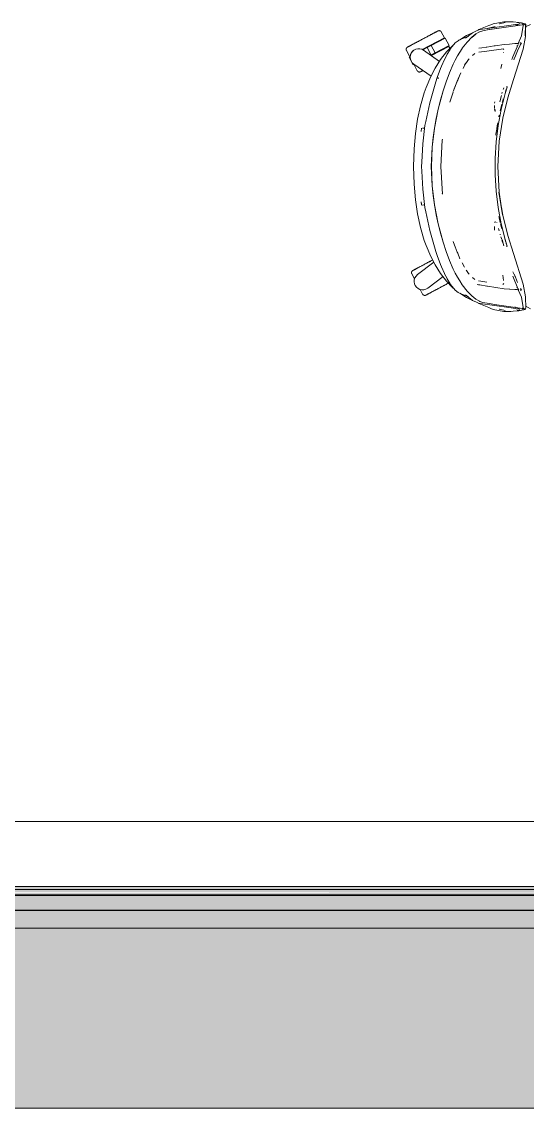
# Model space of a CAD drawing. Header units: millimetres. Extents: x 155927 to 326028, y -36033 to 97293.
# Drawn here: x 173719 to 174554, y 8897 to 10689 of the extents above; entities that cross this region are included whole.
import ezdxf

# ---------------------------------------------------------------- set-up
doc = ezdxf.new("R2010")
doc.units = ezdxf.units.MM
doc.header["$MEASUREMENT"] = 0
for name, color, linetype, lineweight in [('A-GLAZ', 7, 'CONTINUOUS', 9), ('G-IMPT', 8, 'CONTINUOUS', 9), ('I-FURN', 8, 'CONTINUOUS', 9), ('I-WALL', 7, 'CONTINUOUS', 9)]:
    doc.layers.add(name, color=color, linetype=linetype, lineweight=lineweight)

msp = doc.modelspace()

# ---------------------------------------------------------------- hatches: boundary and pattern name
at = {"layer": 'A-GLAZ'}
for points in [[(174908.8, 9257.5), (174912.6, 9257.5), (174912.6, 9262.5), (173631, 9262.5), (173631, 9257.5), (174906.8, 9257.5)], [(174464.4, 9252.6), (174906.8, 9252.6), (174908.6, 9256.2), (174908.8, 9257.5), (173633.9, 9257), (173636.6, 9253.9), (173637.3, 9252.6)], [(174464.4, 9248.6), (174905.4, 9248.6), (174906.6, 9252.6), (173637, 9251.5), (173638.3, 9248.6)], [(174920.6, 9223.6), (174920.6, 9247.5), (173623.1, 9247.5), (173623.1, 9223.6), (174464.4, 9223.6)], [(174464.4, 9193.6), (174906.6, 9193.6), (174906.6, 9223.6), (173637, 9223.6), (173637, 9193.6)], [(177667.8, 8896.6), (177667.8, 8933.6), (177567.8, 8933.6), (177567.8, 9198.3), (177563.5, 9198.3), (177563.5, 9193.6), (176172.2, 9193.6), (176172.2, 9198.3), (174967.5, 9198.3), (174967.5, 9193.6), (173576.2, 9193.6), (173576.2, 9198.3), (172371.5, 9198.3), (172371.5, 9193.6), (170980.2, 9193.6), (170980.2, 9198.3), (169775.5, 9198.3), (169775.5, 9193.6), (168384.2, 9193.6), (168384.2, 9198.3), (167179.5, 9198.3), (167179.5, 9193.6), (165788.2, 9193.6), (165788.2, 9198.3), (165783.8, 9198.3), (165783.8, 8896.6), (177567.8, 8896.6)]]:
    msp.add_hatch(color=256, dxfattribs=at).paths.add_polyline_path(points, flags=0)

# ---------------------------------------------------------------- linework, layer by layer
for p, q in [((174912.6, 9262.5), (173631, 9262.5)), ((173632.6, 9257.5), (174911.1, 9257.5)), ((173638.3, 9248.6), (174905.4, 9248.6)), ((173637, 9193.6), (174906.6, 9193.6)), ((165783.8, 8896.6), (177667.8, 8896.6))]:
    msp.add_line(p, q, dxfattribs=at)
at = {"layer": 'A-GLAZ', "lineweight": 30}
for p, q in [((174920.6, 9247.5), (173623.1, 9247.5)), ((173623.1, 9223.6), (174920.6, 9223.6))]:
    msp.add_line(p, q, dxfattribs=at)
at = {"layer": 'G-IMPT'}
for p, q in [((174474.2, 10675.9), (174490.6, 10682.7)), ((174523.8, 10682.7), (174476.6, 10676.1)), ((174490.6, 10682.7), (174494, 10684.1)), ((174497.9, 10685.7), (174494, 10684.1)), ((174515.5, 10688.9), (174497.9, 10685.7)), ((174503.9, 10677.8), (174534.8, 10682.4)), ((174508.1, 10685.5), (174507.5, 10685.3)), ((174517.4, 10687.5), (174508.1, 10685.5)), ((174515.5, 10688.9), (174522.5, 10689)), ((174526.7, 10689), (174522.5, 10689)), ((174523.8, 10682.7), (174534.5, 10684.2)), ((174530.6, 10688.6), (174526.7, 10689)), ((174530.6, 10688.6), (174540, 10687.8)), ((174533.2, 10681.4), (174541.7, 10685.4)), ((174535.8, 10684.4), (174534.5, 10684.2)), ((174534.8, 10682.4), (174542.6, 10683.5)), ((174540.8, 10685.2), (174535.8, 10684.4)), ((174539.8, 10687.3), (174537.2, 10687.5)), ((174539.8, 10687.3), (174544.5, 10686.8)), ((174540, 10687.8), (174540.4, 10687.8)), ((174544.7, 10687), (174540.4, 10687.8)), ((174541.7, 10685.4), (174540.8, 10685.2)), ((174548.9, 10684.6), (174542.6, 10683.5)), ((174545.1, 10686.7), (174544.5, 10686.8)), ((174544.7, 10687), (174547, 10686.5)), ((174544.7, 10665.5), (174547.5, 10682.5)), ((174545.1, 10686.7), (174548.4, 10686.2)), ((174546.8, 10686.1), (174547.4, 10682.6)), ((174546.8, 10686.1), (174547.5, 10682.5)), ((174547.4, 10682.6), (174547, 10686.5)), ((174548.3, 10684.4), (174549.4, 10685)), ((174548.3, 10684.4), (174548.9, 10684.6)), ((174548.4, 10686.2), (174550.2, 10685.6)), ((174548.6, 10684), (174548.5, 10683.5)), ((174548.6, 10684), (174548.9, 10684.6)), ((174548.9, 10684.6), (174549.4, 10685)), ((174550.8, 10685.3), (174550.2, 10685.6)), ((174550.8, 10685.3), (174551.1, 10684.8)), ((174550.9, 10665.7), (174551.5, 10684.1)), ((174550.9, 10665.7), (174551.4, 10683.6)), ((174551.5, 10684.2), (174551.1, 10684.8)), ((174559.6, 10684.2), (174551.4, 10680.7)), ((174551.5, 10684.2), (174551.4, 10683.4)), ((174551.5, 10684.1), (174551.4, 10683.6)), ((174551.4, 10664.8), (174551.4, 10683.6)), ((174551.4, 10683.6), (174551.4, 10683.5)), ((174551.4, 10683.4), (174551.4, 10683.5)), ((174442.5, 10659), (174453.9, 10666.2)), ((174457.7, 10665.1), (174445.8, 10660.6)), ((174452, 10661.9), (174463.7, 10670.8)), ((174453.9, 10666.2), (174462.5, 10670.2)), ((174469.2, 10668.5), (174462.3, 10663.1)), ((174462.3, 10663.1), (174465.8, 10665.9)), ((174462.5, 10663.4), (174469.4, 10668.9)), ((174463.7, 10670.8), (174470.3, 10673.9)), ((174469.2, 10668.5), (174465.8, 10665.9)), ((174469.4, 10668.9), (174475.3, 10672.1)), ((174470.3, 10673.9), (174473.6, 10675.4)), ((174473, 10675.1), (174474.2, 10675.9)), ((174476.6, 10676.1), (174473.6, 10675.4)), ((174475.7, 10672.4), (174475.3, 10672.1)), ((174475.7, 10672.4), (174480.5, 10674.1)), ((174480.5, 10674.1), (174488.1, 10675.4)), ((174501, 10681.2), (174488.1, 10677.7)), ((174503.3, 10677.7), (174488.1, 10675.4)), ((174503.9, 10677.8), (174488.7, 10675.5)), ((174503.3, 10677.7), (174488.7, 10675.5)), ((174501, 10681.2), (174489.1, 10677.8)), ((174544.7, 10665.5), (174539.2, 10653.2)), ((174547.2, 10643.8), (174551.4, 10664.8)), ((174430.5, 10649.4), (174420.6, 10639.1)), ((174432.2, 10650.9), (174427.5, 10644.7)), ((174434.2, 10652.4), (174430.5, 10649.4)), ((174432.2, 10650.9), (174435.1, 10653.9)), ((174440, 10657.7), (174435.1, 10653.9)), ((174441.1, 10658.4), (174440, 10657.7)), ((174441.1, 10658.4), (174443.5, 10659.5)), ((174442.5, 10659), (174441.7, 10658.5)), ((174443.5, 10659.5), (174445.8, 10660.6)), ((174454.7, 10655.5), (174446.7, 10645.1)), ((174452, 10661.9), (174453.9, 10662.9)), ((174462.5, 10663.4), (174454.7, 10655.5)), ((174479.1, 10645.9), (174486, 10646.9)), ((174486, 10646.9), (174487.6, 10647.2)), ((174499.4, 10649), (174487.6, 10647.2)), ((174500.9, 10649.3), (174499.4, 10649)), ((174516.2, 10651.5), (174500.9, 10649.3)), ((174516.2, 10651.5), (174524.5, 10652.1)), ((174516.2, 10651.5), (174516.2, 10651.5)), ((174533.3, 10652.8), (174524.5, 10652.1)), ((174530.2, 10631), (174539.1, 10651.2)), ((174533.3, 10652.8), (174536.7, 10653)), ((174537.1, 10653.1), (174536.7, 10653)), ((174536.7, 10649), (174537.2, 10649.3)), ((174537.1, 10653.1), (174539.6, 10653.3)), ((174537.8, 10641.1), (174543, 10651.2)), ((174540.4, 10653.6), (174539.6, 10653.4)), ((174539.6, 10653.3), (174539.6, 10653.4)), ((174542.1, 10654.1), (174543.7, 10653.9)), ((174544.4, 10653.7), (174542.5, 10651)), ((174544.4, 10653.7), (174543, 10651.2)), ((174543.7, 10653.9), (174544.4, 10653.8)), ((174544.4, 10653.8), (174544.4, 10653.7)), ((174544.4, 10653.7), (174544.4, 10653.5)), ((174410.8, 10626.5), (174420.6, 10639.1)), ((174417.4, 10626.4), (174421.9, 10635.4)), ((174417.4, 10626.4), (174421.6, 10634.8)), ((174417.6, 10626.8), (174421.9, 10635.4)), ((174421.9, 10635.4), (174421.6, 10634.8)), ((174421.9, 10635.4), (174426.6, 10643.4)), ((174427.5, 10644.7), (174426.6, 10643.4)), ((174435.3, 10625.7), (174438.9, 10632.5)), ((174442.7, 10638.7), (174438.9, 10632.5)), ((174442.7, 10638.7), (174446.5, 10644.8)), ((174446.7, 10645.1), (174446.5, 10644.8)), ((174463.5, 10633.2), (174467.4, 10636.6)), ((174479.1, 10645.9), (174474, 10645.1)), ((174487.3, 10640.5), (174474, 10638.7)), ((174474, 10638.7), (174474.4, 10638.9)), ((174487.3, 10640.5), (174514.6, 10644.2)), ((174515.5, 10643.1), (174513.9, 10644.4)), ((174514.1, 10644.3), (174514.4, 10644.3)), ((174514.6, 10644.2), (174514.4, 10644.3)), ((174515.1, 10638.2), (174515.1, 10637.8)), ((174528.5, 10626.4), (174530.2, 10631)), ((174531.2, 10593.6), (174547.2, 10643.8)), ((174532.5, 10627.7), (174534.5, 10632.8)), ((174534.5, 10632.6), (174532.5, 10627.7)), ((174534.5, 10632.8), (174533.1, 10629.3)), ((174537.8, 10641.1), (174534.5, 10632.6)), ((174401.8, 10612.2), (174394.7, 10598.5)), ((174410.8, 10626.5), (174401.8, 10612.2)), ((174411.1, 10611.7), (174405.6, 10596.8)), ((174412.6, 10615.4), (174411.1, 10611.7)), ((174417.4, 10626.4), (174412.6, 10615.4)), ((174417.6, 10626.8), (174417.4, 10626.4)), ((174425.8, 10604.8), (174431.9, 10619)), ((174435.3, 10625.7), (174431.9, 10619)), ((174448.1, 10611.8), (174452.2, 10619.9)), ((174450.7, 10617.1), (174453.3, 10620.9)), ((174450.7, 10617.1), (174452.2, 10619.9)), ((174453.3, 10620.9), (174453.7, 10621.5)), ((174453.7, 10621.5), (174457.2, 10626.6)), ((174457.2, 10626.6), (174457.9, 10627.7)), ((174510.5, 10611.7), (174511.9, 10618.9)), ((174532.5, 10627.7), (174531.9, 10626.3)), ((174387.2, 10580.5), (174394.7, 10598.5)), ((174405.6, 10596.8), (174403.2, 10589.9)), ((174405.6, 10596.8), (174405.6, 10596.7)), ((174405.6, 10596.7), (174405.6, 10596.8)), ((174405.6, 10596.7), (174406, 10596.4)), ((174405.6, 10596.7), (174405.6, 10596.6)), ((174406, 10596.4), (174405.6, 10596.6)), ((174406.8, 10596), (174406, 10596.4)), ((174406.2, 10596.3), (174406, 10596.4)), ((174406.8, 10596), (174406.2, 10596.3)), ((174406.8, 10596), (174407.9, 10595.6)), ((174406.8, 10596), (174407.3, 10595.8)), ((174407.9, 10595.6), (174407.3, 10595.8)), ((174425.8, 10604.8), (174420.3, 10589.9)), ((174438.6, 10591.1), (174439.3, 10592.8)), ((174442, 10599.9), (174439.3, 10592.8)), ((174442, 10599.9), (174439.7, 10594.4)), ((174444.2, 10604.7), (174442, 10599.9)), ((174531.2, 10593.6), (174522, 10563.6)), ((174384.1, 10571.8), (174387.2, 10580.5)), ((174393, 10555.4), (174402, 10586.2)), ((174402, 10586.2), (174403.2, 10589.9)), ((174406.9, 10544.5), (174415.3, 10575)), ((174406.9, 10544.5), (174415.3, 10574.9)), ((174411.6, 10561.7), (174415.3, 10574.9)), ((174415.3, 10575), (174420.3, 10589.9)), ((174431.9, 10573.6), (174438.7, 10592)), ((174431.9, 10573.6), (174438.6, 10591.1)), ((174514.6, 10578.3), (174514.3, 10577.3)), ((174514.6, 10578.3), (174515.3, 10580)), ((174517.8, 10570.6), (174520.8, 10581)), ((174518.9, 10575.8), (174518.2, 10573.7)), ((174518.9, 10575.8), (174519.2, 10576.4)), ((174520, 10581.2), (174520.6, 10581.6)), ((174520, 10581.2), (174520.2, 10581.4)), ((174520.9, 10581.3), (174520.8, 10581)), ((174521, 10581.6), (174520.9, 10581.3)), ((174521, 10582), (174521, 10581.8)), ((174521, 10581.8), (174521, 10581.6)), ((174384.1, 10571.8), (174378, 10550.5)), ((174411.6, 10561.7), (174406.9, 10544.5)), ((174426.4, 10556.2), (174431.6, 10572.7)), ((174426.4, 10556.2), (174427.4, 10559.6)), ((174500.2, 10554.7), (174500.4, 10556.8)), ((174511.5, 10567.5), (174508.6, 10557)), ((174511.2, 10544.2), (174517.8, 10570.6)), ((174511.9, 10570.5), (174512.7, 10572.8)), ((174513.1, 10557.1), (174512.8, 10556)), ((174513.1, 10557.1), (174514.2, 10561.1)), ((174513.7, 10529.9), (174522, 10563.6)), ((174514.2, 10561.1), (174514.4, 10561.8)), ((174378, 10550.5), (174373.1, 10528.2)), ((174393, 10555.4), (174386.4, 10524.6)), ((174406.9, 10544.5), (174400.7, 10513.4)), ((174406.9, 10544.5), (174400.7, 10513.4)), ((174406.9, 10544.5), (174403.8, 10529.5)), ((174499.8, 10545.9), (174499.9, 10550.9)), ((174499.9, 10550.9), (174499.8, 10548.7)), ((174499.8, 10545.9), (174499.8, 10548.7)), ((174500.7, 10542.8), (174500.1, 10544.9)), ((174501.3, 10540.8), (174500.7, 10542.8)), ((174501.1, 10541.9), (174501.1, 10544.2)), ((174501.1, 10544.2), (174501.1, 10544.2)), ((174501.1, 10541.9), (174501.3, 10540.8)), ((174511.2, 10544.2), (174506.3, 10517.6)), ((174509.5, 10542.2), (174509.9, 10544.2)), ((174511.5, 10551), (174509.9, 10544.2)), ((174511.5, 10551), (174511.8, 10552.3)), ((174512.8, 10556), (174512.7, 10555.8)), ((174373.1, 10528.2), (174369.6, 10504.7)), ((174385.2, 10517.7), (174386.4, 10524.6)), ((174400.7, 10513.4), (174403.8, 10529.5)), ((174505.3, 10522.1), (174504.8, 10519.2)), ((174507.3, 10532.2), (174507.8, 10535)), ((174513.7, 10529.9), (174507.7, 10492)), ((174369.6, 10504.7), (174367.4, 10479.2)), ((174379.5, 10513.4), (174378.9, 10508)), ((174383.4, 10513.4), (174381.3, 10513.5)), ((174381.3, 10513.5), (174381.4, 10513.5)), ((174381.4, 10487.5), (174385.2, 10517.7)), ((174396.9, 10481.8), (174400.7, 10513.4)), ((174396.9, 10481.8), (174400.7, 10513.4)), ((174400.7, 10513.4), (174398.8, 10497.9)), ((174502.4, 10503.4), (174502.2, 10501.8)), ((174503.7, 10511.9), (174502.4, 10503.4)), ((174506.3, 10517.6), (174503, 10490.7)), ((174503.7, 10511.9), (174504.5, 10517.6)), ((174504.5, 10517.6), (174504.8, 10519.2)), ((174379.8, 10457.3), (174381.4, 10487.5)), ((174396.9, 10481.8), (174398.8, 10497.9)), ((174411.3, 10450), (174413.7, 10493.7)), ((174411.4, 10450), (174413.7, 10493.7)), ((174413.7, 10493.7), (174413.9, 10495.5)), ((174413.7, 10493.7), (174413.9, 10495.1)), ((174413.9, 10495.3), (174413.9, 10495.1)), ((174501.3, 10463.6), (174503, 10490.7)), ((174507.7, 10492), (174505.3, 10450)), ((174367.4, 10479.2), (174366.5, 10450)), ((174396.9, 10481.8), (174395.6, 10450)), ((174396.9, 10481.8), (174395.8, 10450)), ((174396.3, 10466.9), (174396.9, 10481.8)), ((174366.5, 10450), (174367.4, 10420.9)), ((174379.8, 10457.3), (174379.7, 10450)), ((174379.8, 10442.7), (174379.7, 10450)), ((174395.6, 10450), (174396.9, 10418.2)), ((174396.3, 10466.9), (174395.8, 10450)), ((174396.9, 10418.2), (174395.8, 10450)), ((174396.3, 10433.1), (174395.8, 10450)), ((174411.4, 10450), (174413.9, 10404.7)), ((174501.3, 10463.6), (174501.3, 10436.5)), ((174507.7, 10408), (174505.3, 10450)), ((174379.8, 10442.7), (174381.4, 10412.5)), ((174396.9, 10418.2), (174396.3, 10433.1)), ((174501.3, 10436.5), (174503, 10409.4)), ((174367.4, 10420.9), (174369.6, 10395.3)), ((174398.8, 10402.2), (174396.9, 10418.2)), ((174396.9, 10418.2), (174400.7, 10386.7)), ((174396.9, 10418.2), (174400.7, 10386.6)), ((174381.4, 10412.5), (174385.2, 10382.3)), ((174398.8, 10402.2), (174400.7, 10386.7)), ((174413.9, 10404.7), (174413.7, 10406.3)), ((174413.7, 10406.3), (174413.9, 10405)), ((174413.9, 10404.7), (174413.9, 10405)), ((174506.3, 10382.5), (174503, 10409.4)), ((174513.7, 10370.1), (174507.4, 10407.9)), ((174507.4, 10407.9), (174513.4, 10370.5)), ((174507.7, 10408), (174513.4, 10370.5)), ((174369.6, 10395.3), (174373.1, 10371.9)), ((174379.5, 10386.6), (174378.9, 10392)), ((174379.5, 10388.3), (174378.9, 10392)), ((174381.3, 10386.6), (174383.4, 10386.7)), ((174381.3, 10386.6), (174381.4, 10386.6)), ((174384.6, 10386.7), (174383.4, 10386.7)), ((174385.2, 10382.3), (174386.4, 10375.4)), ((174400.7, 10386.7), (174403.8, 10370.6)), ((174400.7, 10386.7), (174406.9, 10355.4)), ((174406.9, 10355.4), (174400.7, 10386.6)), ((174511.2, 10355.8), (174506.3, 10382.5)), ((174378, 10349.5), (174373.1, 10371.9)), ((174386.4, 10375.4), (174393, 10344.6)), ((174406.9, 10355.6), (174403.8, 10370.6)), ((174507.3, 10367.8), (174507.7, 10365.2)), ((174507.7, 10365.2), (174509.5, 10357.8)), ((174522, 10336.4), (174513.7, 10370.1)), ((174384.1, 10328.3), (174378, 10349.5)), ((174402, 10313.8), (174393, 10344.6)), ((174411.6, 10338.3), (174406.9, 10355.6)), ((174406.9, 10355.6), (174415.3, 10325.2)), ((174406.9, 10355.6), (174415.3, 10325.1)), ((174499.8, 10351.1), (174499.8, 10350.4)), ((174499.9, 10349), (174499.8, 10350.4)), ((174499.9, 10349), (174500.2, 10345.3)), ((174500.2, 10345.3), (174500.2, 10344.9)), ((174501.3, 10359.2), (174500.7, 10357.3)), ((174501.3, 10359.2), (174501.1, 10358.2)), ((174504, 10357.6), (174504.1, 10357.2)), ((174507.6, 10344), (174506.6, 10347.8)), ((174507.6, 10344), (174507.2, 10345.5)), ((174509.9, 10355.8), (174511.5, 10349.1)), ((174511.2, 10355.8), (174517.8, 10329.5)), ((174511.5, 10349.1), (174511.8, 10347.8)), ((174387.2, 10319.6), (174384.1, 10328.3)), ((174411.6, 10338.3), (174415.3, 10325.2)), ((174420.3, 10310.1), (174415.3, 10325.1)), ((174431.9, 10326.4), (174434.6, 10319)), ((174431.9, 10326.4), (174438.6, 10309)), ((174509.5, 10337.2), (174509.2, 10338.3)), ((174511.3, 10331.4), (174510.5, 10333.9)), ((174511.5, 10330.6), (174511.3, 10331.4)), ((174512.7, 10327.2), (174511.9, 10329.5)), ((174512.6, 10329.5), (174515.6, 10319.1)), ((174512.7, 10327.2), (174512.9, 10326.5)), ((174513.7, 10324.3), (174512.9, 10326.5)), ((174517.1, 10329.5), (174517, 10329.9)), ((174517.1, 10329.5), (174517.9, 10327.3)), ((174517.8, 10329.5), (174521, 10318.3)), ((174517.8, 10329.5), (174520.8, 10319)), ((174517.8, 10329.5), (174520.9, 10318.7)), ((174518.2, 10326.5), (174517.9, 10327.3)), ((174522, 10336.4), (174531.2, 10306.5)), ((174387.2, 10319.6), (174394.7, 10301.6)), ((174402, 10313.8), (174403.2, 10310.2)), ((174405.5, 10303.4), (174403.2, 10310.2)), ((174420.3, 10310.1), (174425.8, 10295.3)), ((174438.6, 10309), (174439.3, 10307.2)), ((174439.3, 10307.2), (174443, 10297.9)), ((174519.2, 10323.7), (174519.5, 10322.7)), ((174519.5, 10322.7), (174519.9, 10321.7)), ((174520, 10318.8), (174520.6, 10318.4)), ((174520, 10318.8), (174520.2, 10318.7)), ((174520.8, 10319), (174520.9, 10318.7)), ((174521, 10318.3), (174520.9, 10318)), ((174531.2, 10306.5), (174547.2, 10256.2)), ((174394.7, 10301.6), (174401.8, 10287.8)), ((174405.5, 10303.4), (174411.1, 10288.3)), ((174412.6, 10284.6), (174411.1, 10288.3)), ((174425.8, 10295.3), (174431.9, 10281)), ((174443, 10297.9), (174442, 10300.1)), ((174450.2, 10284.1), (174446.6, 10291)), ((174401.8, 10287.8), (174410.8, 10273.5)), ((174410.8, 10273.5), (174420.6, 10260.9)), ((174417.4, 10273.7), (174412.6, 10284.6)), ((174417.4, 10273.7), (174417.6, 10273.2)), ((174421.6, 10265.2), (174417.6, 10273.2)), ((174435.3, 10274.3), (174431.9, 10281)), ((174435.3, 10274.3), (174438.9, 10267.5)), ((174453.7, 10278.6), (174453.3, 10279.2)), ((174457.2, 10273.5), (174453.7, 10278.6)), ((174457.2, 10273.5), (174457.9, 10272.4)), ((174515.1, 10261.9), (174513.7, 10271)), ((174533.5, 10269.8), (174530.4, 10276.5)), ((174534.5, 10267.4), (174532.5, 10272.3)), ((174532.5, 10272.3), (174534.5, 10267.2)), ((174534.5, 10267.2), (174532.5, 10272.3)), ((174430.5, 10250.6), (174420.6, 10260.9)), ((174421.6, 10265.2), (174421.9, 10264.6)), ((174421.9, 10264.6), (174426.6, 10256.6)), ((174427.5, 10255.3), (174426.6, 10256.6)), ((174432.2, 10249.2), (174427.5, 10255.3)), ((174442.7, 10261.3), (174438.9, 10267.5)), ((174442.7, 10261.3), (174446.5, 10255.2)), ((174446.5, 10255.2), (174446.7, 10254.9)), ((174454.7, 10244.5), (174446.7, 10254.9)), ((174463.5, 10266.8), (174467.4, 10263.5)), ((174471.3, 10255.6), (174473.4, 10255.2)), ((174473.4, 10255.2), (174475.4, 10254.7)), ((174487.3, 10259.5), (174474, 10261.3)), ((174474, 10261.3), (174474.4, 10261.2)), ((174475.9, 10254.7), (174475.4, 10254.7)), ((174487.6, 10252.9), (174475.9, 10254.7)), ((174487.6, 10252.9), (174488.2, 10252.8)), ((174488.7, 10252.7), (174488.2, 10252.8)), ((174502.1, 10250.6), (174488.7, 10252.7)), ((174515.5, 10256.9), (174513.9, 10255.6)), ((174515.1, 10261.9), (174515.1, 10262.2)), ((174538.6, 10249.1), (174530.2, 10269)), ((174534.5, 10267.4), (174537.8, 10258.9)), ((174551.4, 10235.3), (174547.2, 10256.2)), ((174430.5, 10250.6), (174434.2, 10247.6)), ((174435.1, 10246.2), (174432.2, 10249.2)), ((174440, 10242.3), (174435.1, 10246.2)), ((174440, 10242.3), (174441.1, 10241.7)), ((174441.1, 10241.7), (174443.5, 10240.5)), ((174453.9, 10233.9), (174442.5, 10241)), ((174443.5, 10240.5), (174445.8, 10239.4)), ((174457.7, 10234.9), (174445.8, 10239.4)), ((174452, 10238.2), (174453.9, 10237.1)), ((174452, 10238.2), (174463.7, 10229.2)), ((174454.7, 10244.5), (174462.5, 10236.6)), ((174462.3, 10236.9), (174469.2, 10231.5)), ((174462.3, 10236.9), (174465.8, 10234.1)), ((174469.4, 10231.2), (174462.5, 10236.6)), ((174502.1, 10250.6), (174516.2, 10248.5)), ((174516.2, 10248.5), (174524.5, 10247.9)), ((174516.2, 10248.5), (174516.2, 10248.5)), ((174524.5, 10247.9), (174525.5, 10247.8)), ((174525.5, 10247.8), (174533.3, 10247.3)), ((174533.3, 10247.3), (174537.2, 10247)), ((174537.2, 10250.8), (174536.7, 10251.1)), ((174537.3, 10247), (174537.2, 10247)), ((174537.3, 10247), (174539.7, 10246.7)), ((174540.4, 10246.4), (174538.6, 10249.1)), ((174544.7, 10234.6), (174539.1, 10246.9)), ((174539.7, 10246.7), (174540.4, 10246.4)), ((174539.7, 10246.7), (174539.7, 10246.7)), ((174542.3, 10245.9), (174543.7, 10246.1)), ((174544.6, 10246.4), (174543, 10248.9)), ((174543, 10248.9), (174544.5, 10246.4)), ((174544.5, 10246.4), (174543.1, 10248.8)), ((174543.7, 10246.1), (174544.5, 10246.4)), ((174544.6, 10246.4), (174544.5, 10246.4)), ((174544.7, 10234.6), (174547.5, 10217.5)), ((174551.4, 10235.3), (174551.8, 10216.3)), ((174462.5, 10229.9), (174453.9, 10233.9)), ((174470.3, 10226.2), (174463.7, 10229.2)), ((174469.2, 10231.5), (174465.8, 10234.1)), ((174469.4, 10231.2), (174475.3, 10227.9)), ((174470.3, 10226.2), (174473.6, 10224.6)), ((174473, 10224.9), (174474.2, 10224.1)), ((174476.6, 10224), (174473.6, 10224.6)), ((174474.2, 10224.1), (174490.6, 10217.3)), ((174475.3, 10227.9), (174475.7, 10227.7)), ((174480.5, 10225.9), (174475.7, 10227.7)), ((174523.8, 10217.3), (174476.6, 10224)), ((174480.5, 10225.9), (174488.1, 10224.6)), ((174503.9, 10222.2), (174488.1, 10224.6)), ((174490.6, 10217.3), (174494, 10215.9)), ((174534.8, 10217.7), (174503.9, 10222.2)), ((174523.8, 10217.3), (174534.5, 10215.9)), ((174541.7, 10214.7), (174533.3, 10218.7)), ((174542.6, 10216.6), (174534.8, 10217.7)), ((174548.9, 10215.5), (174542.6, 10216.6)), ((174546.3, 10216.8), (174546.8, 10213.9)), ((174546.3, 10216.8), (174547, 10213.5)), ((174546.8, 10213.9), (174547.5, 10217.5)), ((174548.5, 10216.5), (174548.6, 10216)), ((174551.8, 10216.3), (174551.1, 10215.2)), ((174551.7, 10219.5), (174559.6, 10215.3)), ((174497.9, 10214.4), (174494, 10215.9)), ((174515.5, 10211.1), (174497.9, 10214.4)), ((174508.1, 10214.6), (174507.5, 10214.7)), ((174517.4, 10212.5), (174508.1, 10214.6)), ((174515.5, 10211.1), (174522.5, 10211.1)), ((174522.5, 10211.1), (174526.7, 10211.1)), ((174530.6, 10211.4), (174526.7, 10211.1)), ((174540, 10212.2), (174530.6, 10211.4)), ((174535.8, 10215.6), (174534.5, 10215.9)), ((174535.8, 10215.6), (174540.8, 10214.8)), ((174539.8, 10212.7), (174537.2, 10212.5)), ((174544.5, 10213.3), (174539.8, 10212.7)), ((174540, 10212.2), (174540.4, 10212.3)), ((174540.4, 10212.3), (174544.7, 10213.1)), ((174541.7, 10214.7), (174540.8, 10214.8)), ((174545.1, 10213.3), (174544.5, 10213.3)), ((174544.7, 10213.1), (174547, 10213.5)), ((174545.1, 10213.3), (174548.4, 10213.9)), ((174548.3, 10215.6), (174548.9, 10215.5)), ((174548.3, 10215.6), (174549.4, 10215.1)), ((174550.2, 10214.4), (174548.4, 10213.9)), ((174548.9, 10215.5), (174548.6, 10216)), ((174548.9, 10215.5), (174549.4, 10215.1)), ((174550.2, 10214.4), (174550.8, 10214.7)), ((174550.8, 10214.7), (174551.1, 10215.2)), ((174551.3, 10215.9), (174551.1, 10215.2)), ((174551.1, 10215.2), (174551.2, 10215.3)), ((174551.3, 10215.9), (174551.2, 10215.3))]:
    msp.add_line(p, q, dxfattribs=at)
at = {"layer": 'I-FURN'}
for p, q in [((174388.2, 10664), (174389.1, 10664.5)), ((174389.6, 10664.8), (174388.7, 10664.3)), ((174389.1, 10664.5), (174390.1, 10665)), ((174390.6, 10665.3), (174389.6, 10664.8)), ((174390.1, 10665), (174391, 10665.5)), ((174391.5, 10665.8), (174390.6, 10665.3)), ((174391, 10665.5), (174391.9, 10666)), ((174392.4, 10666.3), (174391.5, 10665.8)), ((174391.9, 10666), (174392.9, 10666.5)), ((174393.3, 10666.7), (174392.4, 10666.3)), ((174392.9, 10666.5), (174393.7, 10666.9)), ((174394.2, 10667.2), (174393.3, 10666.7)), ((174393.7, 10666.9), (174394.6, 10667.4)), ((174395.1, 10667.7), (174394.2, 10667.2)), ((174394.6, 10667.4), (174395.5, 10667.9)), ((174395.9, 10668.1), (174395.1, 10667.7)), ((174396.7, 10668.5), (174395.9, 10668.1)), ((174397.5, 10668.9), (174396.7, 10668.5)), ((174398.3, 10669.4), (174397.5, 10668.9)), ((174399, 10669.7), (174398.3, 10669.4)), ((174399.7, 10670.1), (174399, 10669.7)), ((174400.4, 10670.5), (174399.7, 10670.1)), ((174401, 10670.8), (174400.4, 10670.5)), ((174401.6, 10671.2), (174401, 10670.8)), ((174402.2, 10671.5), (174401.6, 10671.2)), ((174401.9, 10671.3), (174402.5, 10671.6)), ((174402.8, 10671.8), (174402.2, 10671.5)), ((174402.5, 10671.6), (174403, 10671.9)), ((174403.3, 10672), (174402.8, 10671.8)), ((174403, 10671.9), (174403.5, 10672.1)), ((174403.8, 10672.3), (174403.3, 10672)), ((174403.5, 10672.1), (174404, 10672.4)), ((174404.2, 10672.5), (174403.8, 10672.3)), ((174404, 10672.4), (174404.4, 10672.6)), ((174404.6, 10672.7), (174404.2, 10672.5)), ((174404.4, 10672.6), (174404.8, 10672.8)), ((174405, 10672.9), (174404.6, 10672.7)), ((174404.8, 10672.8), (174405.2, 10673)), ((174405.3, 10673.1), (174405, 10672.9)), ((174405.2, 10673), (174405.5, 10673.2)), ((174405.6, 10673.3), (174405.3, 10673.1)), ((174405.5, 10673.2), (174405.8, 10673.3)), ((174405.9, 10673.4), (174405.6, 10673.3)), ((174405.8, 10673.3), (174406, 10673.5)), ((174406.1, 10673.5), (174405.9, 10673.4)), ((174406, 10673.5), (174406.2, 10673.6)), ((174406.3, 10673.6), (174406.1, 10673.5)), ((174406.2, 10673.6), (174406.4, 10673.7)), ((174406.4, 10673.7), (174406.3, 10673.6)), ((174406.5, 10673.8), (174406.4, 10673.7)), ((174406.4, 10673.7), (174406.5, 10673.7)), ((174406.5, 10673.7), (174406.6, 10673.8)), ((174406.6, 10673.8), (174406.5, 10673.8)), ((174406.6, 10673.8), (174406.8, 10673.9)), ((174406.6, 10673.8), (174406.6, 10673.8)), ((174406.6, 10673.8), (174406.6, 10673.8)), ((174406.6, 10673.8), (174406.6, 10673.8)), ((174406.8, 10673.9), (174406.9, 10673.9)), ((174406.9, 10673.9), (174407.1, 10674)), ((174407.1, 10674), (174407.2, 10674.1)), ((174407.2, 10674.1), (174407.4, 10674.1)), ((174407.4, 10674.1), (174407.5, 10674.1)), ((174407.5, 10674.1), (174407.7, 10674.2)), ((174407.7, 10674.2), (174407.8, 10674.2)), ((174407.8, 10674.2), (174408, 10674.2)), ((174408, 10674.2), (174408.2, 10674.3)), ((174408.2, 10674.3), (174408.3, 10674.3)), ((174408.3, 10674.3), (174408.5, 10674.3)), ((174408.5, 10674.3), (174408.6, 10674.3)), ((174408.6, 10674.3), (174408.8, 10674.3)), ((174408.8, 10674.3), (174409, 10674.2)), ((174409, 10674.2), (174409.1, 10674.2)), ((174409.1, 10674.2), (174409.3, 10674.2)), ((174409.3, 10674.2), (174409.4, 10674.2)), ((174409.4, 10674.2), (174409.6, 10674.1)), ((174409.6, 10674.1), (174409.7, 10674.1)), ((174409.7, 10674.1), (174409.9, 10674)), ((174409.9, 10674), (174410.1, 10674)), ((174410.1, 10674), (174410.2, 10673.9)), ((174410.2, 10673.9), (174410.3, 10673.8)), ((174410.3, 10673.8), (174410.5, 10673.8)), ((174410.5, 10673.8), (174410.6, 10673.7)), ((174410.6, 10673.7), (174410.8, 10673.6)), ((174410.8, 10673.6), (174410.9, 10673.5)), ((174410.9, 10673.5), (174411, 10673.4)), ((174411, 10673.4), (174411.1, 10673.3)), ((174411.1, 10673.3), (174411.3, 10673.2)), ((174411.3, 10673.2), (174411.4, 10673.1)), ((174411.4, 10673.1), (174411.5, 10673)), ((174411.5, 10673), (174411.6, 10672.8)), ((174411.6, 10672.8), (174411.7, 10672.7)), ((174411.7, 10672.7), (174411.8, 10672.6)), ((174411.8, 10672.6), (174411.9, 10672.4)), ((174411.9, 10672.4), (174412, 10672.3)), ((174412, 10672.3), (174412.1, 10672.2)), ((174412.1, 10672.2), (174412.1, 10672.1)), ((174417.2, 10662.4), (174412.1, 10672.1)), ((174355.4, 10646.4), (174355.5, 10646.5)), ((174355.5, 10646.5), (174355.6, 10646.6)), ((174355.6, 10646.6), (174355.8, 10646.7)), ((174355.8, 10646.7), (174355.9, 10646.8)), ((174355.9, 10646.8), (174356, 10646.9)), ((174356, 10646.9), (174356.2, 10647)), ((174356.2, 10647), (174356.3, 10647)), ((174356.3, 10647), (174356.3, 10647.1)), ((174356.3, 10647.1), (174356.4, 10647.1)), ((174356.4, 10647.1), (174356.3, 10647.1)), ((174356.4, 10647.1), (174356.5, 10647.2)), ((174356.4, 10647.1), (174356.4, 10647.1)), ((174356.5, 10647.1), (174356.4, 10647.1)), ((174356.4, 10647.1), (174356.4, 10647.1)), ((174356.5, 10647.2), (174356.7, 10647.2)), ((174356.6, 10647.2), (174356.5, 10647.1)), ((174356.8, 10647.3), (174356.6, 10647.2)), ((174356.7, 10647.2), (174356.8, 10647.3)), ((174356.8, 10647.3), (174357.1, 10647.4)), ((174357, 10647.4), (174356.8, 10647.3)), ((174357.2, 10647.5), (174357, 10647.4)), ((174357.1, 10647.4), (174357.3, 10647.6)), ((174357.5, 10647.7), (174357.2, 10647.5)), ((174357.3, 10647.6), (174357.6, 10647.7)), ((174357.8, 10647.8), (174357.5, 10647.7)), ((174357.6, 10647.7), (174358, 10647.9)), ((174358.2, 10648), (174357.8, 10647.8)), ((174358, 10647.9), (174358.3, 10648.1)), ((174358.5, 10648.2), (174358.2, 10648)), ((174358.3, 10648.1), (174358.7, 10648.3)), ((174359, 10648.5), (174358.5, 10648.2)), ((174358.7, 10648.3), (174359.2, 10648.6)), ((174359.4, 10648.7), (174359, 10648.5)), ((174359.2, 10648.6), (174359.7, 10648.8)), ((174359.9, 10649), (174359.4, 10648.7)), ((174359.7, 10648.8), (174360.2, 10649.1)), ((174360.5, 10649.3), (174359.9, 10649)), ((174360.2, 10649.1), (174360.7, 10649.4)), ((174361, 10649.6), (174360.5, 10649.3)), ((174360.7, 10649.4), (174361.3, 10649.7)), ((174361.7, 10649.9), (174361, 10649.6)), ((174362.3, 10650.2), (174361.7, 10649.9)), ((174362.9, 10650.6), (174362.3, 10650.2)), ((174363.6, 10650.9), (174362.9, 10650.6)), ((174364.4, 10651.3), (174363.6, 10650.9)), ((174365.1, 10651.7), (174364.4, 10651.3)), ((174365.9, 10652.1), (174365.1, 10651.7)), ((174366.7, 10652.6), (174365.9, 10652.1)), ((174367.5, 10653), (174366.7, 10652.6)), ((174368.4, 10653.5), (174367.5, 10653)), ((174369.2, 10653.9), (174368.4, 10653.5)), ((174370.1, 10654.4), (174369.2, 10653.9)), ((174371, 10654.9), (174370.1, 10654.4)), ((174370.5, 10654.6), (174371.4, 10655.1)), ((174371.9, 10655.4), (174371, 10654.9)), ((174371.4, 10655.1), (174372.4, 10655.6)), ((174372.9, 10655.9), (174371.9, 10655.4)), ((174372.4, 10655.6), (174373.3, 10656.1)), ((174373.8, 10656.4), (174372.9, 10655.9)), ((174373.3, 10656.1), (174374.3, 10656.6)), ((174374.8, 10656.9), (174373.8, 10656.4)), ((174374.3, 10656.6), (174375.2, 10657.1)), ((174375.8, 10657.4), (174374.8, 10656.9)), ((174375.2, 10657.1), (174376.2, 10657.6)), ((174376.8, 10657.9), (174375.8, 10657.4)), ((174376.2, 10657.6), (174377.2, 10658.2)), ((174377.7, 10658.4), (174376.8, 10657.9)), ((174377.2, 10658.2), (174378.2, 10658.7)), ((174378.7, 10659), (174377.7, 10658.4)), ((174378.2, 10658.7), (174379.2, 10659.2)), ((174379.7, 10659.5), (174378.7, 10659)), ((174379.2, 10659.2), (174380.2, 10659.8)), ((174380.7, 10660), (174379.7, 10659.5)), ((174380.2, 10659.8), (174381.2, 10660.3)), ((174417.2, 10662.4), (174380.6, 10643)), ((174381.8, 10660.6), (174380.7, 10660)), ((174381.2, 10660.3), (174382.2, 10660.8)), ((174382.8, 10661.1), (174381.8, 10660.6)), ((174382.2, 10660.8), (174383.2, 10661.4)), ((174383.8, 10661.6), (174382.8, 10661.1)), ((174383.2, 10661.4), (174384.2, 10661.9)), ((174384.8, 10662.2), (174383.8, 10661.6)), ((174384.2, 10661.9), (174385.2, 10662.4)), ((174385.8, 10662.7), (174384.8, 10662.2)), ((174385.2, 10662.4), (174386.2, 10662.9)), ((174386.7, 10663.2), (174385.8, 10662.7)), ((174386.2, 10662.9), (174387.2, 10663.5)), ((174387.7, 10663.7), (174386.7, 10663.2)), ((174387.2, 10663.5), (174388.2, 10664)), ((174388.7, 10664.3), (174387.7, 10663.7)), ((174389, 10646.3), (174395.6, 10649.8)), ((174395.6, 10649.8), (174418.3, 10661.9)), ((174395.6, 10649.8), (174402.2, 10637.5)), ((174424.7, 10648.3), (174396, 10633.1)), ((174424.9, 10649.5), (174402.2, 10637.5)), ((174418.3, 10661.9), (174424.9, 10649.5)), ((174425.1, 10649.6), (174418.5, 10662)), ((174426.4, 10645.2), (174424.7, 10648.3)), ((174354.2, 10644), (174354.3, 10644.1)), ((174354.2, 10643.8), (174354.2, 10644)), ((174354.2, 10643.6), (174354.2, 10643.8)), ((174354.2, 10643.5), (174354.2, 10643.6)), ((174354.2, 10643.3), (174354.2, 10643.5)), ((174354.2, 10643.1), (174354.2, 10643.3)), ((174354.2, 10643), (174354.2, 10643.1)), ((174354.3, 10642.8), (174354.2, 10643)), ((174354.3, 10644.4), (174354.4, 10644.6)), ((174354.3, 10644.3), (174354.3, 10644.4)), ((174354.3, 10644.1), (174354.3, 10644.3)), ((174354.3, 10642.7), (174354.3, 10642.8)), ((174354.3, 10642.5), (174354.3, 10642.7)), ((174354.4, 10642.4), (174354.3, 10642.5)), ((174354.4, 10644.7), (174354.5, 10644.9)), ((174354.4, 10644.6), (174354.4, 10644.7)), ((174354.4, 10642.2), (174354.4, 10642.4)), ((174354.5, 10642.1), (174354.4, 10642.2)), ((174354.5, 10645), (174354.6, 10645.2)), ((174354.5, 10644.9), (174354.5, 10645)), ((174354.5, 10641.9), (174354.5, 10642.1)), ((174354.6, 10641.8), (174354.5, 10641.9)), ((174354.6, 10645.3), (174354.7, 10645.5)), ((174354.6, 10645.2), (174354.6, 10645.3)), ((174354.7, 10641.6), (174354.6, 10641.8)), ((174354.7, 10645.5), (174354.8, 10645.6)), ((174354.7, 10641.6), (174359.8, 10631.9)), ((174354.8, 10645.6), (174354.9, 10645.8)), ((174354.9, 10645.8), (174355, 10645.9)), ((174355, 10645.9), (174355.1, 10646)), ((174355.1, 10646), (174355.2, 10646.1)), ((174355.2, 10646.1), (174355.3, 10646.3)), ((174355.3, 10646.3), (174355.4, 10646.4)), ((174359, 10630.4), (174360.4, 10631.1)), ((174359, 10630.4), (174365.6, 10618)), ((174360.2, 10632.1), (174359.8, 10631.9)), ((174360.4, 10631.1), (174360.3, 10631.1)), ((174360.8, 10630.4), (174360.4, 10631.1)), ((174360.8, 10630.7), (174361.2, 10634.1)), ((174361.2, 10627.4), (174360.8, 10630.7)), ((174361.2, 10634.1), (174362.4, 10637.2)), ((174362.4, 10637.2), (174364.4, 10640)), ((174365.2, 10640.8), (174362.9, 10638.1)), ((174364.4, 10640), (174366.9, 10642.2)), ((174366.6, 10642), (174365.2, 10640.8)), ((174366.9, 10642.2), (174369.9, 10643.7)), ((174369.9, 10643.7), (174373.2, 10644.5)), ((174373.2, 10644.5), (174376.6, 10644.5)), ((174376.6, 10644.5), (174379.8, 10643.7)), ((174379.8, 10643.7), (174382.8, 10642.1)), ((174381.9, 10642.5), (174389, 10646.3)), ((174382.8, 10642.1), (174409.2, 10623.6)), ((174389, 10646.3), (174395.6, 10633.9)), ((174402.2, 10637.5), (174395.6, 10633.9)), ((174362.3, 10624.2), (174361.2, 10627.4)), ((174364.2, 10621.4), (174362.3, 10624.2)), ((174366.7, 10619.2), (174364.2, 10621.4)), ((174367, 10618.7), (174365.6, 10618)), ((174395.3, 10599.1), (174366.7, 10619.2)), ((174366.9, 10618.7), (174367, 10618.7)), ((174367.3, 10617.8), (174372.5, 10608.1)), ((174372.6, 10607.9), (174372.5, 10608.1)), ((174372.5, 10608.1), (174372.5, 10608.1)), ((174372.7, 10607.8), (174372.6, 10607.9)), ((174372.8, 10607.7), (174372.7, 10607.8)), ((174372.9, 10607.5), (174372.8, 10607.7)), ((174373, 10607.4), (174372.9, 10607.5)), ((174373.1, 10607.3), (174373, 10607.4)), ((174373.2, 10607.2), (174373.1, 10607.3)), ((174373.3, 10607.1), (174373.2, 10607.2)), ((174373.4, 10607), (174373.3, 10607.1)), ((174373.5, 10606.9), (174373.4, 10607)), ((174373.7, 10606.8), (174373.5, 10606.9)), ((174373.8, 10606.7), (174373.7, 10606.8)), ((174373.9, 10606.6), (174373.8, 10606.7)), ((174374.1, 10606.5), (174373.9, 10606.6)), ((174374.2, 10606.4), (174374.1, 10606.5)), ((174374.4, 10606.3), (174374.2, 10606.4)), ((174374.5, 10606.3), (174374.4, 10606.3)), ((174374.7, 10606.2), (174374.5, 10606.3)), ((174374.8, 10606.2), (174374.7, 10606.2)), ((174375, 10606.1), (174374.8, 10606.2)), ((174375.1, 10606.1), (174375, 10606.1)), ((174375.3, 10606.1), (174375.1, 10606.1)), ((174375.4, 10606), (174375.3, 10606.1)), ((174375.6, 10606), (174375.4, 10606)), ((174375.8, 10606), (174375.6, 10606)), ((174375.9, 10606), (174375.8, 10606)), ((174376.1, 10606), (174375.9, 10606)), ((174376.2, 10606), (174376.1, 10606)), ((174376.4, 10606), (174376.2, 10606)), ((174376.6, 10606), (174376.4, 10606)), ((174376.7, 10606), (174376.6, 10606)), ((174376.9, 10606.1), (174376.7, 10606)), ((174377, 10606.1), (174376.9, 10606.1)), ((174377.2, 10606.1), (174377, 10606.1)), ((174377.4, 10606.2), (174377.2, 10606.1)), ((174377.5, 10606.2), (174377.4, 10606.2)), ((174377.7, 10606.3), (174377.5, 10606.2)), ((174377.8, 10606.4), (174377.7, 10606.3)), ((174377.9, 10606.4), (174377.8, 10606.4)), ((174378, 10606.5), (174377.9, 10606.5)), ((174377.9, 10606.5), (174377.9, 10606.4)), ((174377.9, 10606.4), (174378, 10606.5)), ((174378.1, 10606.5), (174378, 10606.5)), ((174378, 10606.5), (174378, 10606.5)), ((174378, 10606.5), (174378.1, 10606.5)), ((174378.2, 10606.6), (174378.1, 10606.5)), ((174378.1, 10606.5), (174378.3, 10606.6)), ((174378.4, 10606.7), (174378.2, 10606.6)), ((174378.3, 10606.6), (174378.4, 10606.7)), ((174378.6, 10606.8), (174378.4, 10606.7)), ((174378.4, 10606.7), (174378.7, 10606.8)), ((174378.8, 10606.9), (174378.6, 10606.8)), ((174378.7, 10606.8), (174378.9, 10607)), ((174379.1, 10607.1), (174378.8, 10606.9)), ((174378.9, 10607), (174379.2, 10607.1)), ((174379.4, 10607.2), (174379.1, 10607.1)), ((174379.2, 10607.1), (174379.6, 10607.3)), ((174379.8, 10607.4), (174379.4, 10607.2)), ((174379.6, 10607.3), (174379.9, 10607.5)), ((174380.1, 10607.6), (174379.8, 10607.4)), ((174379.9, 10607.5), (174380.3, 10607.7)), ((174380.6, 10607.8), (174380.1, 10607.6)), ((174380.3, 10607.7), (174380.8, 10608)), ((174381, 10608.1), (174380.6, 10607.8)), ((174380.8, 10608), (174381.3, 10608.2)), ((174381.5, 10608.4), (174381, 10608.1)), ((174381.3, 10608.2), (174381.8, 10608.5)), ((174382.1, 10608.6), (174381.5, 10608.4)), ((174372.8, 10271.8), (174399.9, 10292.2)), ((174382.1, 10287.6), (174383.1, 10288.1)), ((174383.6, 10288.4), (174382.7, 10287.9)), ((174383.1, 10288.1), (174384.1, 10288.6)), ((174384.6, 10288.9), (174383.6, 10288.4)), ((174384.1, 10288.6), (174385, 10289.2)), ((174385.6, 10289.4), (174384.6, 10288.9)), ((174385, 10289.2), (174386, 10289.7)), ((174386.6, 10290), (174385.6, 10289.4)), ((174386, 10289.7), (174387, 10290.2)), ((174387.6, 10290.5), (174386.6, 10290)), ((174387, 10290.2), (174388, 10290.7)), ((174388.6, 10291), (174387.6, 10290.5)), ((174388, 10290.7), (174389, 10291.3)), ((174389.6, 10291.6), (174388.6, 10291)), ((174389, 10291.3), (174390, 10291.8)), ((174390.6, 10292.1), (174389.6, 10291.6)), ((174390, 10291.8), (174391, 10292.3)), ((174391.6, 10292.6), (174390.6, 10292.1)), ((174391, 10292.3), (174392, 10292.9)), ((174392.6, 10293.2), (174391.6, 10292.6)), ((174392, 10292.9), (174393, 10293.4)), ((174393.6, 10293.7), (174392.6, 10293.2)), ((174393, 10293.4), (174394, 10293.9)), ((174394.6, 10294.2), (174393.6, 10293.7)), ((174394, 10293.9), (174395, 10294.5)), ((174395.6, 10294.8), (174394.6, 10294.2)), ((174395, 10294.5), (174396, 10295)), ((174396.5, 10295.3), (174395.6, 10294.8)), ((174396, 10295), (174397, 10295.5)), ((174397.5, 10295.8), (174396.5, 10295.3)), ((174397, 10295.5), (174398, 10296)), ((174363, 10275.3), (174363.1, 10275.5)), ((174363, 10275.2), (174363, 10275.3)), ((174363, 10275), (174363, 10275.2)), ((174363, 10274.8), (174363, 10275)), ((174363, 10274.7), (174363, 10274.8)), ((174363.1, 10274.5), (174363, 10274.7)), ((174363.1, 10276), (174363.2, 10276.1)), ((174363.1, 10275.8), (174363.1, 10276)), ((174363.1, 10275.6), (174363.1, 10275.8)), ((174363.1, 10275.5), (174363.1, 10275.6)), ((174363.1, 10274.4), (174363.1, 10274.5)), ((174363.1, 10274.2), (174363.1, 10274.4)), ((174363.2, 10274), (174363.1, 10274.2)), ((174363.2, 10276.3), (174363.3, 10276.4)), ((174363.2, 10276.1), (174363.2, 10276.3)), ((174363.2, 10273.9), (174363.2, 10274)), ((174363.2, 10273.7), (174363.2, 10273.9)), ((174363.3, 10273.6), (174363.2, 10273.7)), ((174363.3, 10276.6), (174363.4, 10276.7)), ((174363.3, 10276.4), (174363.3, 10276.6)), ((174363.4, 10273.4), (174363.3, 10273.6)), ((174363.4, 10276.7), (174363.5, 10276.9)), ((174363.4, 10273.3), (174363.4, 10273.4)), ((174363.5, 10273.1), (174363.4, 10273.3)), ((174363.5, 10277), (174363.6, 10277.1)), ((174363.5, 10276.9), (174363.5, 10277)), ((174363.5, 10273.1), (174368, 10264.7)), ((174363.6, 10277.1), (174363.7, 10277.3)), ((174363.7, 10277.3), (174363.8, 10277.4)), ((174363.8, 10277.4), (174363.9, 10277.5)), ((174363.9, 10277.5), (174364, 10277.7)), ((174364, 10277.7), (174364.1, 10277.8)), ((174364.1, 10277.8), (174364.2, 10277.9)), ((174364.2, 10277.9), (174364.3, 10278)), ((174364.3, 10278), (174364.5, 10278.1)), ((174364.5, 10278.1), (174364.6, 10278.2)), ((174364.6, 10278.2), (174364.7, 10278.3)), ((174364.7, 10278.3), (174364.9, 10278.4)), ((174364.9, 10278.4), (174365, 10278.5)), ((174365, 10278.5), (174365.1, 10278.6)), ((174365.1, 10278.6), (174365.2, 10278.6)), ((174365.2, 10278.6), (174365.3, 10278.7)), ((174365.3, 10278.7), (174365.2, 10278.6)), ((174365.2, 10278.6), (174365.2, 10278.6)), ((174365.2, 10278.6), (174365.2, 10278.6)), ((174365.2, 10278.6), (174365.2, 10278.6)), ((174365.2, 10278.6), (174365.2, 10278.6)), ((174365.3, 10278.7), (174365.5, 10278.8)), ((174365.4, 10278.7), (174365.3, 10278.7)), ((174365.6, 10278.8), (174365.4, 10278.7)), ((174365.5, 10278.8), (174365.7, 10278.9)), ((174365.8, 10278.9), (174365.6, 10278.8)), ((174365.7, 10278.9), (174365.9, 10279)), ((174366, 10279), (174365.8, 10278.9)), ((174365.9, 10279), (174366.1, 10279.1)), ((174366.3, 10279.2), (174366, 10279)), ((174366.1, 10279.1), (174366.4, 10279.3)), ((174366.6, 10279.4), (174366.3, 10279.2)), ((174366.4, 10279.3), (174366.8, 10279.4)), ((174367, 10279.6), (174366.6, 10279.4)), ((174366.8, 10279.4), (174367.2, 10279.6)), ((174367.4, 10279.8), (174367, 10279.6)), ((174367.2, 10279.6), (174367.6, 10279.9)), ((174367.8, 10280), (174367.4, 10279.8)), ((174367.6, 10279.9), (174368, 10280.1)), ((174368.3, 10280.2), (174367.8, 10280)), ((174368, 10280.1), (174368.5, 10280.4)), ((174368.8, 10280.5), (174368.3, 10280.2)), ((174368.5, 10280.4), (174369, 10280.6)), ((174369.3, 10280.8), (174368.8, 10280.5)), ((174369, 10280.6), (174369.6, 10280.9)), ((174369.9, 10281.1), (174369.3, 10280.8)), ((174369.6, 10280.9), (174370.1, 10281.2)), ((174370.5, 10281.4), (174369.9, 10281.1)), ((174370.4, 10269.4), (174372.8, 10271.8)), ((174371.1, 10281.7), (174370.5, 10281.4)), ((174371.8, 10282.1), (174371.1, 10281.7)), ((174372.5, 10282.5), (174371.8, 10282.1)), ((174373.2, 10282.9), (174372.5, 10282.5)), ((174373.9, 10283.3), (174373.2, 10282.9)), ((174374.7, 10283.7), (174373.9, 10283.3)), ((174375.5, 10284.1), (174374.7, 10283.7)), ((174376.3, 10284.5), (174375.5, 10284.1)), ((174377.2, 10285), (174376.3, 10284.5)), ((174378, 10285.4), (174377.2, 10285)), ((174378.9, 10285.9), (174378, 10285.4)), ((174379.8, 10286.4), (174378.9, 10285.9)), ((174379.4, 10286.1), (174380.3, 10286.6)), ((174380.8, 10286.9), (174379.8, 10286.4)), ((174380.3, 10286.6), (174381.2, 10287.1)), ((174381.7, 10287.4), (174380.8, 10286.9)), ((174381.2, 10287.1), (174382.1, 10287.6)), ((174382.7, 10287.9), (174381.7, 10287.4)), ((174367.3, 10260), (174367.5, 10263.4)), ((174367.8, 10256.7), (174367.3, 10260)), ((174367.5, 10263.4), (174368.6, 10266.6)), ((174369.1, 10253.6), (174367.8, 10256.7)), ((174368.6, 10266.6), (174370.4, 10269.4)), ((174371.2, 10250.9), (174369.1, 10253.6)), ((174415, 10268.5), (174389.7, 10249.4)), ((174412.6, 10251.7), (174413.6, 10252.3)), ((174414.2, 10252.6), (174413.2, 10252)), ((174413.6, 10252.3), (174414.6, 10252.8)), ((174415.2, 10253.1), (174414.2, 10252.6)), ((174414.6, 10252.8), (174415.6, 10253.3)), ((174416.2, 10253.6), (174415.2, 10253.1)), ((174415.6, 10253.3), (174416.6, 10253.9)), ((174417.2, 10254.1), (174416.2, 10253.6)), ((174416.6, 10253.9), (174417.6, 10254.4)), ((174418.1, 10254.7), (174417.2, 10254.1)), ((174417.6, 10254.4), (174418.6, 10254.9)), ((174419.1, 10255.2), (174418.1, 10254.7)), ((174418.6, 10254.9), (174419.5, 10255.4)), ((174420.1, 10255.7), (174419.1, 10255.2)), ((174419.5, 10255.4), (174420.5, 10255.9)), ((174421, 10256.2), (174420.1, 10255.7)), ((174420.5, 10255.9), (174421.4, 10256.4)), ((174421.9, 10256.7), (174421, 10256.2)), ((174421.4, 10256.4), (174422.4, 10256.9)), ((174422.9, 10257.2), (174421.9, 10256.7)), ((174422.4, 10256.9), (174423.3, 10257.4)), ((174373.8, 10248.8), (174371.2, 10250.9)), ((174376.8, 10247.3), (174373.8, 10248.8)), ((174380.1, 10246.6), (174376.8, 10247.3)), ((174377.3, 10247.2), (174381.3, 10239.6)), ((174383.5, 10246.8), (174380.1, 10246.6)), ((174381.4, 10239.5), (174381.3, 10239.6)), ((174381.3, 10239.6), (174381.3, 10239.6)), ((174381.5, 10239.3), (174381.4, 10239.5)), ((174381.6, 10239.2), (174381.5, 10239.3)), ((174381.7, 10239.1), (174381.6, 10239.2)), ((174381.8, 10238.9), (174381.7, 10239.1)), ((174381.9, 10238.8), (174381.8, 10238.9)), ((174382, 10238.7), (174381.9, 10238.8)), ((174382.1, 10238.6), (174382, 10238.7)), ((174382.2, 10238.5), (174382.1, 10238.6)), ((174382.4, 10238.4), (174382.2, 10238.5)), ((174382.5, 10238.3), (174382.4, 10238.4)), ((174382.6, 10238.2), (174382.5, 10238.3)), ((174382.8, 10238.1), (174382.6, 10238.2)), ((174382.9, 10238), (174382.8, 10238.1)), ((174383, 10237.9), (174382.9, 10238)), ((174383.2, 10237.9), (174383, 10237.9)), ((174383.3, 10237.8), (174383.2, 10237.9)), ((174383.5, 10237.8), (174383.3, 10237.8)), ((174386.7, 10247.7), (174383.5, 10246.8)), ((174383.6, 10237.7), (174383.5, 10237.8)), ((174383.8, 10237.7), (174383.6, 10237.7)), ((174383.9, 10237.6), (174383.8, 10237.7)), ((174384.1, 10237.6), (174383.9, 10237.6)), ((174384.3, 10237.6), (174384.1, 10237.6)), ((174384.4, 10237.5), (174384.3, 10237.6)), ((174384.6, 10237.5), (174384.4, 10237.5)), ((174384.7, 10237.5), (174384.6, 10237.5)), ((174384.9, 10237.5), (174384.7, 10237.5)), ((174385.1, 10237.5), (174384.9, 10237.5)), ((174385.2, 10237.5), (174385.1, 10237.5)), ((174385.4, 10237.5), (174385.2, 10237.5)), ((174385.5, 10237.6), (174385.4, 10237.5)), ((174385.7, 10237.6), (174385.5, 10237.6)), ((174385.9, 10237.6), (174385.7, 10237.6)), ((174386, 10237.7), (174385.9, 10237.6)), ((174386.2, 10237.7), (174386, 10237.7)), ((174386.3, 10237.8), (174386.2, 10237.7)), ((174386.5, 10237.8), (174386.3, 10237.8)), ((174386.6, 10237.9), (174386.5, 10237.8)), ((174386.8, 10238), (174386.6, 10237.9)), ((174389.7, 10249.4), (174386.7, 10247.7)), ((174386.8, 10238), (174386.9, 10238.1)), ((174386.9, 10238), (174386.8, 10238)), ((174386.8, 10238), (174386.8, 10238)), ((174386.8, 10238), (174386.8, 10238)), ((174386.8, 10238), (174386.8, 10238)), ((174386.8, 10238), (174386.8, 10238)), ((174387, 10238.1), (174386.9, 10238)), ((174386.9, 10238.1), (174387.1, 10238.1)), ((174387.2, 10238.2), (174387, 10238.1)), ((174387.1, 10238.1), (174387.3, 10238.2)), ((174387.4, 10238.3), (174387.2, 10238.2)), ((174387.3, 10238.2), (174387.5, 10238.4)), ((174387.6, 10238.4), (174387.4, 10238.3)), ((174387.5, 10238.4), (174387.7, 10238.5)), ((174387.9, 10238.6), (174387.6, 10238.4)), ((174387.7, 10238.5), (174388, 10238.7)), ((174388.2, 10238.7), (174387.9, 10238.6)), ((174388, 10238.7), (174388.4, 10238.8)), ((174388.6, 10238.9), (174388.2, 10238.7)), ((174388.4, 10238.8), (174388.7, 10239)), ((174389, 10239.1), (174388.6, 10238.9)), ((174388.7, 10239), (174389.2, 10239.2)), ((174389.4, 10239.4), (174389, 10239.1)), ((174389.2, 10239.2), (174389.6, 10239.5)), ((174389.9, 10239.6), (174389.4, 10239.4)), ((174389.6, 10239.5), (174390.1, 10239.7)), ((174390.4, 10239.9), (174389.9, 10239.6)), ((174390.1, 10239.7), (174390.6, 10240)), ((174390.9, 10240.2), (174390.4, 10239.9)), ((174390.6, 10240), (174391.2, 10240.3)), ((174391.5, 10240.5), (174390.9, 10240.2)), ((174391.2, 10240.3), (174391.7, 10240.6)), ((174391.7, 10240.6), (174392.4, 10240.9)), ((174392.4, 10240.9), (174393, 10241.3)), ((174393, 10241.3), (174393.7, 10241.7)), ((174393.7, 10241.7), (174394.4, 10242)), ((174394.4, 10242), (174395.1, 10242.4)), ((174395.1, 10242.4), (174395.9, 10242.8)), ((174395.9, 10242.8), (174396.7, 10243.2)), ((174396.7, 10243.2), (174397.5, 10243.7)), ((174397.5, 10243.7), (174398.3, 10244.1)), ((174398.8, 10244.4), (174397.9, 10243.9)), ((174398.3, 10244.1), (174399.2, 10244.6)), ((174399.6, 10244.8), (174398.8, 10244.4)), ((174399.2, 10244.6), (174400.1, 10245)), ((174400.5, 10245.3), (174399.6, 10244.8)), ((174400.1, 10245), (174400.9, 10245.5)), ((174401.4, 10245.8), (174400.5, 10245.3)), ((174400.9, 10245.5), (174401.9, 10246)), ((174402.4, 10246.3), (174401.4, 10245.8)), ((174401.9, 10246), (174402.8, 10246.5)), ((174403.3, 10246.8), (174402.4, 10246.3)), ((174402.8, 10246.5), (174403.7, 10247)), ((174404.2, 10247.3), (174403.3, 10246.8)), ((174403.7, 10247), (174404.7, 10247.5)), ((174405.2, 10247.8), (174404.2, 10247.3)), ((174404.7, 10247.5), (174405.7, 10248)), ((174406.2, 10248.3), (174405.2, 10247.8)), ((174405.7, 10248), (174406.6, 10248.5)), ((174407.2, 10248.8), (174406.2, 10248.3)), ((174406.6, 10248.5), (174407.6, 10249.1)), ((174408.2, 10249.4), (174407.2, 10248.8)), ((174407.6, 10249.1), (174408.6, 10249.6)), ((174409.2, 10249.9), (174408.2, 10249.4)), ((174408.6, 10249.6), (174409.6, 10250.1)), ((174410.2, 10250.4), (174409.2, 10249.9)), ((174409.6, 10250.1), (174410.6, 10250.7)), ((174411.2, 10251), (174410.2, 10250.4)), ((174410.6, 10250.7), (174411.6, 10251.2)), ((174412.2, 10251.5), (174411.2, 10251)), ((174411.6, 10251.2), (174412.6, 10251.7)), ((174413.2, 10252), (174412.2, 10251.5))]:
    msp.add_line(p, q, dxfattribs=at)
for points in [[(174360.8, 10630.4), (174360.8, 10630.6), (174360.8, 10631.1), (174360.8, 10631.8), (174360.9, 10632.2)], [(174363.8, 10639.3), (174364.1, 10639.7), (174364.4, 10640.1), (174364.9, 10640.5)]]:
    msp.add_open_spline(points, degree=3, dxfattribs=at)
msp.add_open_spline([(174361.4, 10634.8), (174361.6, 10635.2), (174361.8, 10635.9), (174362.1, 10636.5), (174362.2, 10636.7)], degree=3, knots=[-0.6, -0.6, -0.6, -0.6, -0.5, -0.4680239, -0.4680239, -0.4680239, -0.4680239], dxfattribs=at)
at = {"layer": 'I-WALL'}
msp.add_line((173571.8, 9369.6), (174971.8, 9369.6), dxfattribs=at)

doc.saveas('drawing.dxf')
